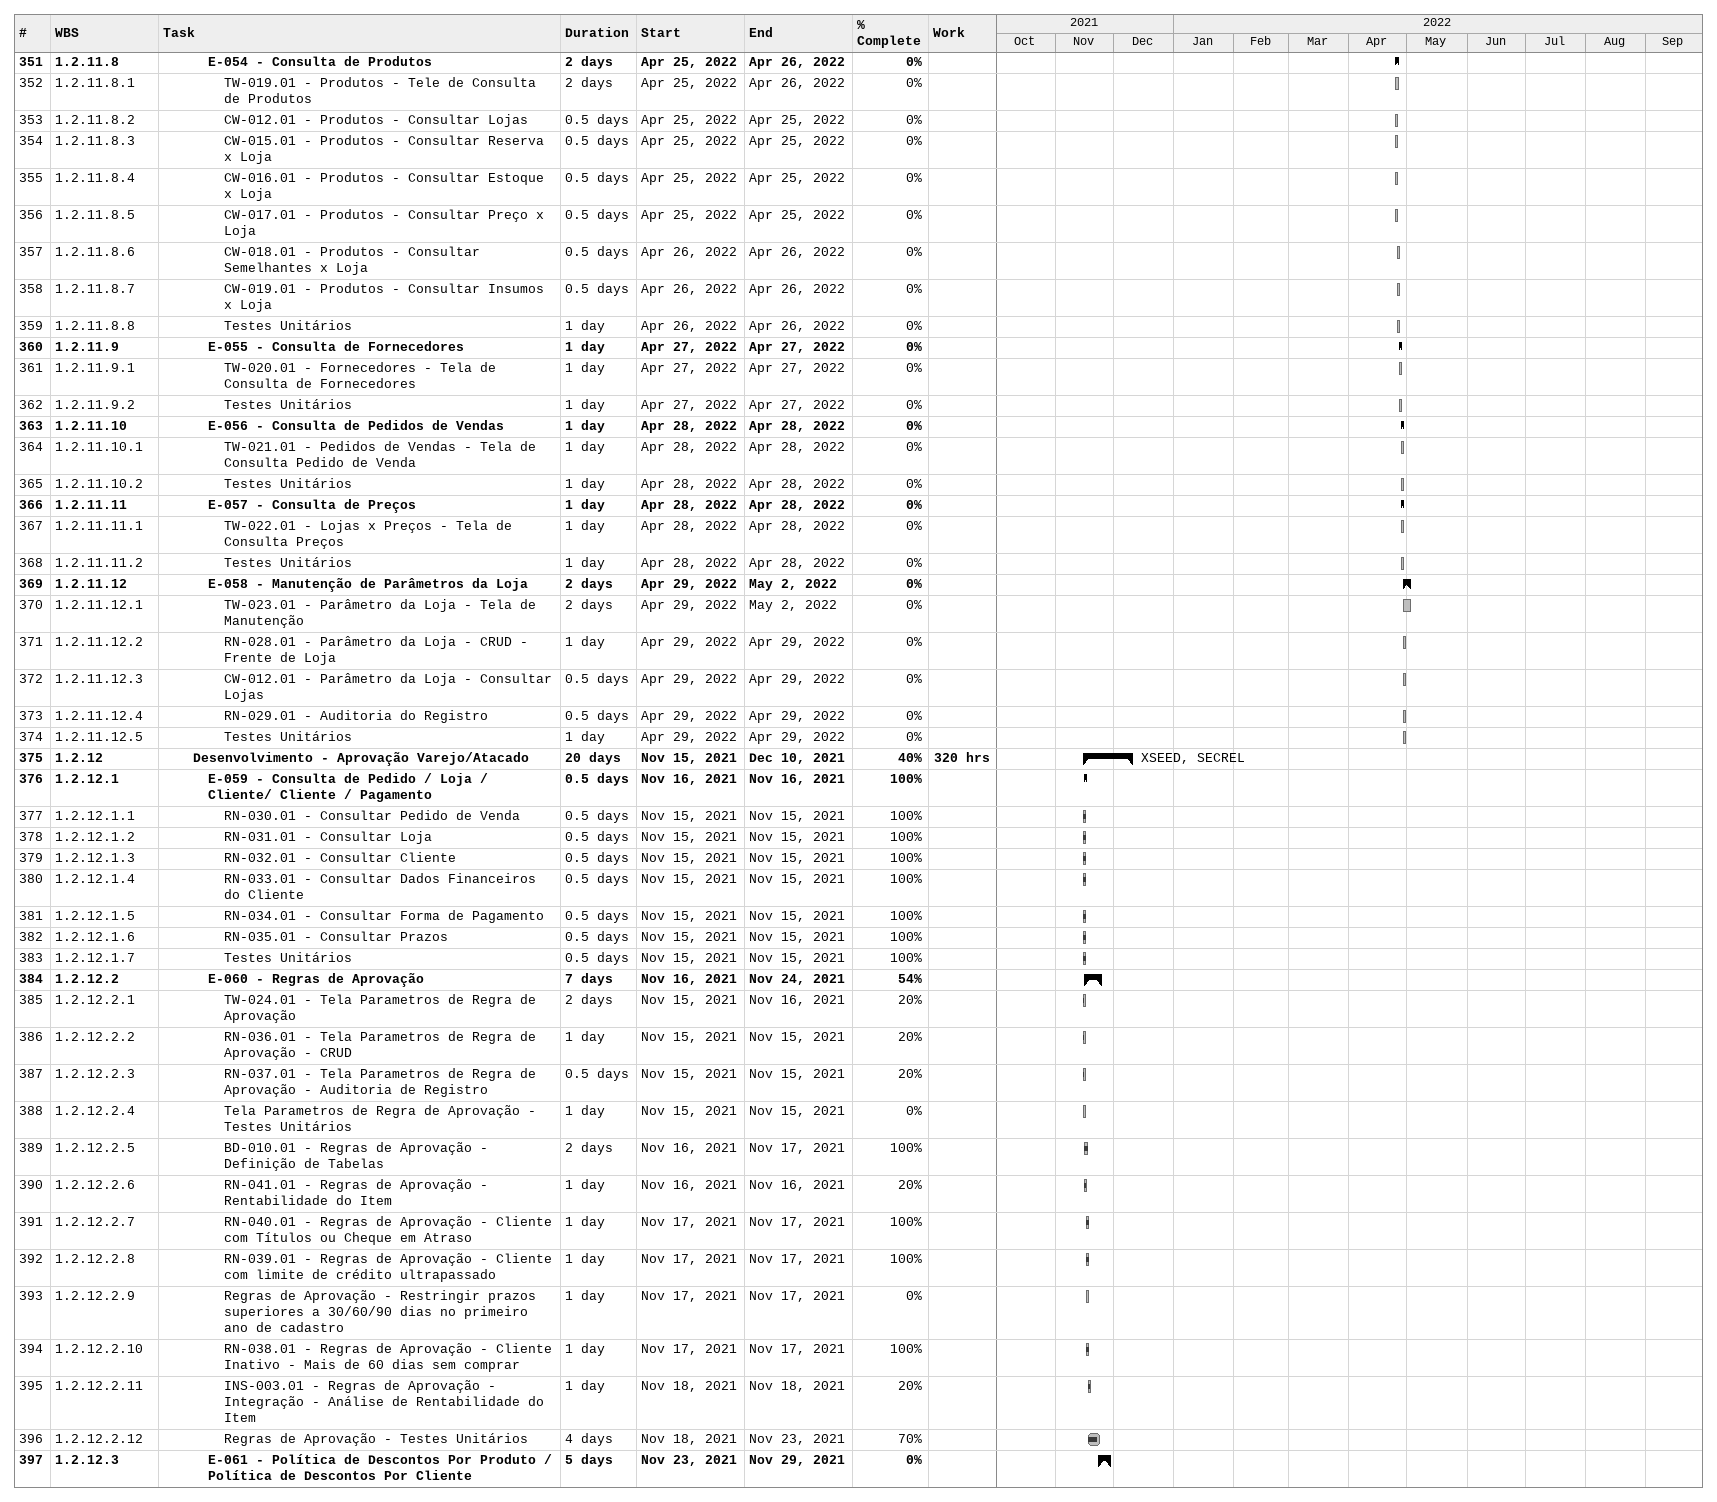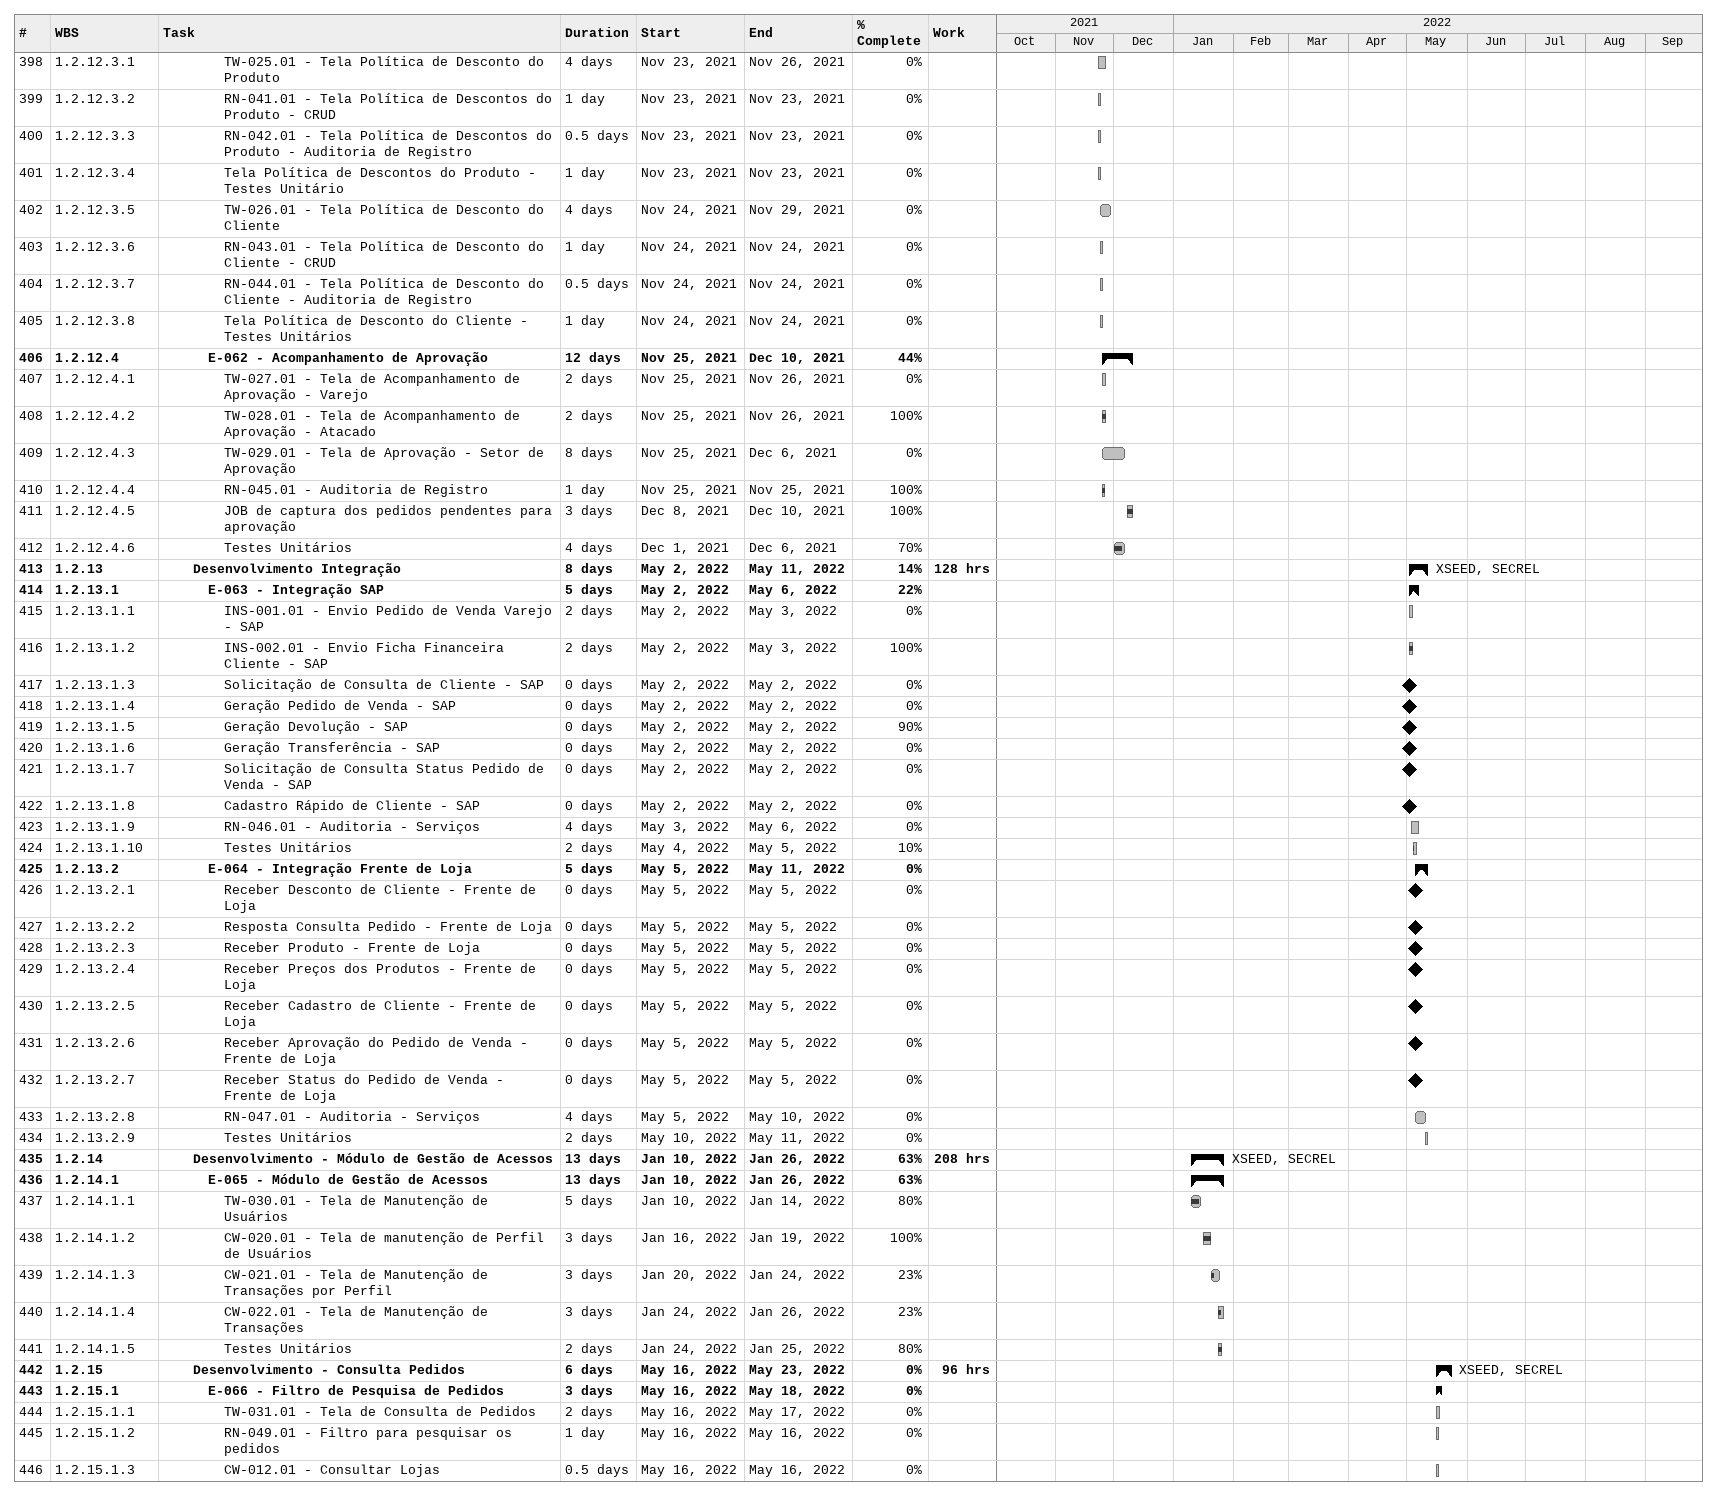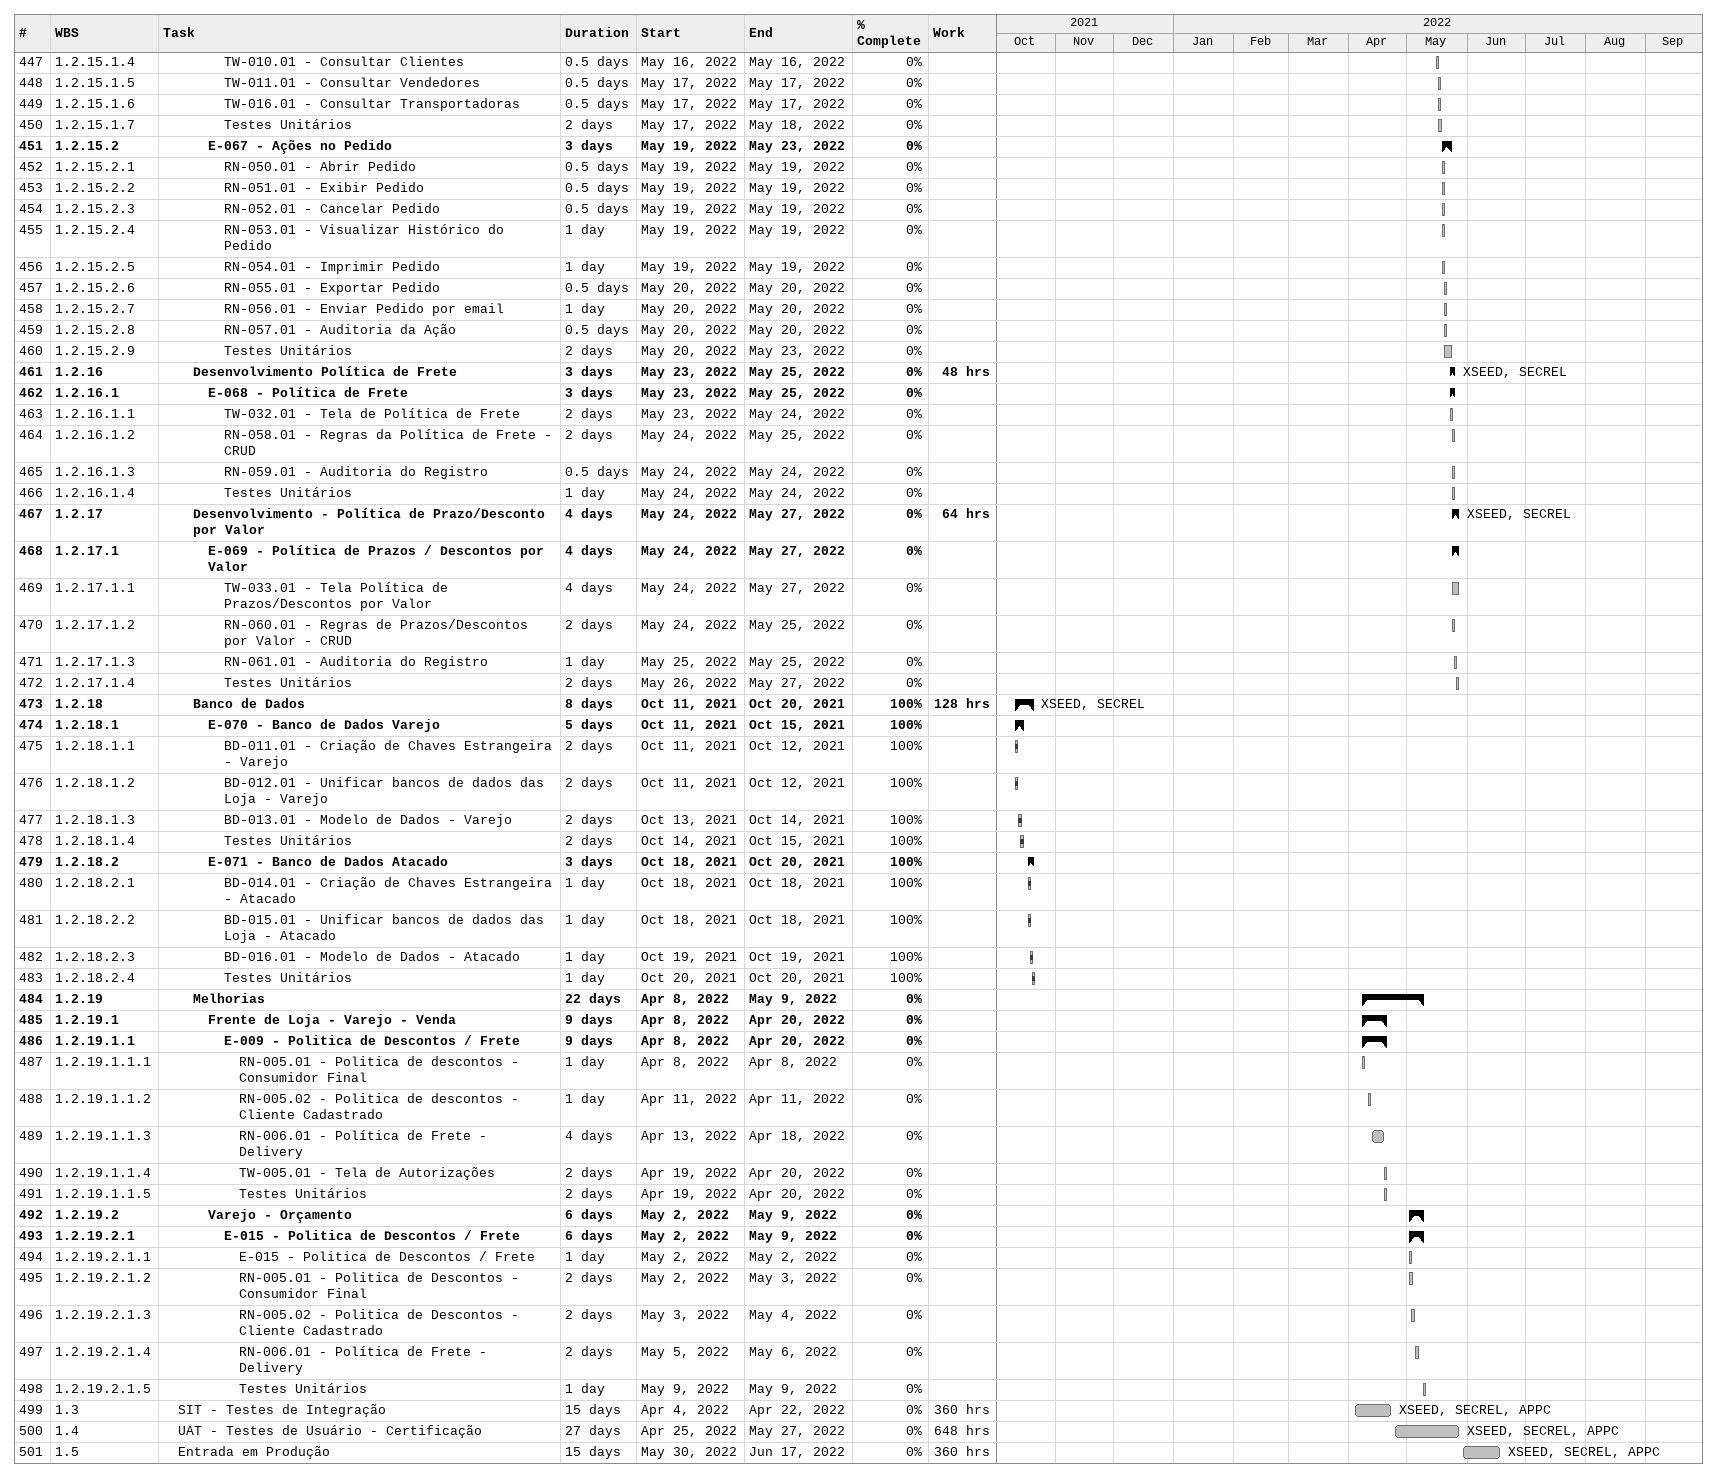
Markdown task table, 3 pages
| ID | WBS | Task | Duration | Start | Finish | Resources | % complete | Work (h) |
|---|---|---|---|---|---|---|---|---|
| 351 | 1.2.11.8 | **E-054 - Consulta de Produtos** | 2d | 2022-04-25 | 2022-04-26 |  | 0 |  |
| 352 | 1.2.11.8.1 | TW-019.01 - Produtos - Tele de Consulta de Produtos | 2d | 2022-04-25 | 2022-04-26 |  | 0 |  |
| 353 | 1.2.11.8.2 | CW-012.01 - Produtos - Consultar Lojas | 0.5d | 2022-04-25 | 2022-04-25 |  | 0 |  |
| 354 | 1.2.11.8.3 | CW-015.01 - Produtos - Consultar Reserva x Loja | 0.5d | 2022-04-25 | 2022-04-25 |  | 0 |  |
| 355 | 1.2.11.8.4 | CW-016.01 - Produtos - Consultar Estoque x Loja | 0.5d | 2022-04-25 | 2022-04-25 |  | 0 |  |
| 356 | 1.2.11.8.5 | CW-017.01 - Produtos - Consultar Preço x Loja | 0.5d | 2022-04-25 | 2022-04-25 |  | 0 |  |
| 357 | 1.2.11.8.6 | CW-018.01 - Produtos - Consultar Semelhantes x Loja | 0.5d | 2022-04-26 | 2022-04-26 |  | 0 |  |
| 358 | 1.2.11.8.7 | CW-019.01 - Produtos - Consultar Insumos x Loja | 0.5d | 2022-04-26 | 2022-04-26 |  | 0 |  |
| 359 | 1.2.11.8.8 | Testes Unitários | 1d | 2022-04-26 | 2022-04-26 |  | 0 |  |
| 360 | 1.2.11.9 | **E-055 - Consulta de Fornecedores** | 1d | 2022-04-27 | 2022-04-27 |  | 0 |  |
| 361 | 1.2.11.9.1 | TW-020.01 - Fornecedores - Tela de Consulta de Fornecedores | 1d | 2022-04-27 | 2022-04-27 |  | 0 |  |
| 362 | 1.2.11.9.2 | Testes Unitários | 1d | 2022-04-27 | 2022-04-27 |  | 0 |  |
| 363 | 1.2.11.10 | **E-056 - Consulta de Pedidos de Vendas** | 1d | 2022-04-28 | 2022-04-28 |  | 0 |  |
| 364 | 1.2.11.10.1 | TW-021.01 - Pedidos de Vendas - Tela de Consulta Pedido de Venda | 1d | 2022-04-28 | 2022-04-28 |  | 0 |  |
| 365 | 1.2.11.10.2 | Testes Unitários | 1d | 2022-04-28 | 2022-04-28 |  | 0 |  |
| 366 | 1.2.11.11 | **E-057 - Consulta de Preços** | 1d | 2022-04-28 | 2022-04-28 |  | 0 |  |
| 367 | 1.2.11.11.1 | TW-022.01 - Lojas x Preços - Tela de Consulta Preços | 1d | 2022-04-28 | 2022-04-28 |  | 0 |  |
| 368 | 1.2.11.11.2 | Testes Unitários | 1d | 2022-04-28 | 2022-04-28 |  | 0 |  |
| 369 | 1.2.11.12 | **E-058 - Manutenção de Parâmetros da Loja** | 2d | 2022-04-29 | 2022-05-02 |  | 0 |  |
| 370 | 1.2.11.12.1 | TW-023.01 - Parâmetro da Loja - Tela de Manutenção | 2d | 2022-04-29 | 2022-05-02 |  | 0 |  |
| 371 | 1.2.11.12.2 | RN-028.01 - Parâmetro da Loja - CRUD - Frente de Loja | 1d | 2022-04-29 | 2022-04-29 |  | 0 |  |
| 372 | 1.2.11.12.3 | CW-012.01 - Parâmetro da Loja - Consultar Lojas | 0.5d | 2022-04-29 | 2022-04-29 |  | 0 |  |
| 373 | 1.2.11.12.4 | RN-029.01 - Auditoria do Registro | 0.5d | 2022-04-29 | 2022-04-29 |  | 0 |  |
| 374 | 1.2.11.12.5 | Testes Unitários | 1d | 2022-04-29 | 2022-04-29 |  | 0 |  |
| 375 | 1.2.12 | **Desenvolvimento - Aprovação Varejo/Atacado** | 20d | 2021-11-15 | 2021-12-10 | XSEED, SECREL | 40 | 320 |
| 376 | 1.2.12.1 | **E-059 - Consulta de Pedido / Loja / Cliente/ Cliente / Pagamento** | 0.5d | 2021-11-16 | 2021-11-16 |  | 100 |  |
| 377 | 1.2.12.1.1 | RN-030.01 - Consultar Pedido de Venda | 0.5d | 2021-11-15 | 2021-11-15 |  | 100 |  |
| 378 | 1.2.12.1.2 | RN-031.01 - Consultar Loja | 0.5d | 2021-11-15 | 2021-11-15 |  | 100 |  |
| 379 | 1.2.12.1.3 | RN-032.01 - Consultar Cliente | 0.5d | 2021-11-15 | 2021-11-15 |  | 100 |  |
| 380 | 1.2.12.1.4 | RN-033.01 - Consultar Dados Financeiros do Cliente | 0.5d | 2021-11-15 | 2021-11-15 |  | 100 |  |
| 381 | 1.2.12.1.5 | RN-034.01 - Consultar Forma de Pagamento | 0.5d | 2021-11-15 | 2021-11-15 |  | 100 |  |
| 382 | 1.2.12.1.6 | RN-035.01 - Consultar Prazos | 0.5d | 2021-11-15 | 2021-11-15 |  | 100 |  |
| 383 | 1.2.12.1.7 | Testes Unitários | 0.5d | 2021-11-15 | 2021-11-15 |  | 100 |  |
| 384 | 1.2.12.2 | **E-060 - Regras de Aprovação** | 7d | 2021-11-16 | 2021-11-24 |  | 54 |  |
| 385 | 1.2.12.2.1 | TW-024.01 - Tela Parametros de Regra de Aprovação | 2d | 2021-11-15 | 2021-11-16 |  | 20 |  |
| 386 | 1.2.12.2.2 | RN-036.01 - Tela Parametros de Regra de Aprovação - CRUD | 1d | 2021-11-15 | 2021-11-15 |  | 20 |  |
| 387 | 1.2.12.2.3 | RN-037.01 - Tela Parametros de Regra de Aprovação - Auditoria de Registro | 0.5d | 2021-11-15 | 2021-11-15 |  | 20 |  |
| 388 | 1.2.12.2.4 | Tela Parametros de Regra de Aprovação - Testes Unitários | 1d | 2021-11-15 | 2021-11-15 |  | 0 |  |
| 389 | 1.2.12.2.5 | BD-010.01 - Regras de Aprovação - Definição de Tabelas | 2d | 2021-11-16 | 2021-11-17 |  | 100 |  |
| 390 | 1.2.12.2.6 | RN-041.01 - Regras de Aprovação - Rentabilidade do Item | 1d | 2021-11-16 | 2021-11-16 |  | 20 |  |
| 391 | 1.2.12.2.7 | RN-040.01 - Regras de Aprovação - Cliente com Títulos ou Cheque em Atraso | 1d | 2021-11-17 | 2021-11-17 |  | 100 |  |
| 392 | 1.2.12.2.8 | RN-039.01 - Regras de Aprovação - Cliente com limite de crédito ultrapassado | 1d | 2021-11-17 | 2021-11-17 |  | 100 |  |
| 393 | 1.2.12.2.9 | Regras de Aprovação - Restringir prazos superiores a 30/60/90 dias no primeiro ano de cadastro | 1d | 2021-11-17 | 2021-11-17 |  | 0 |  |
| 394 | 1.2.12.2.10 | RN-038.01 - Regras de Aprovação - Cliente Inativo - Mais de 60 dias sem comprar | 1d | 2021-11-17 | 2021-11-17 |  | 100 |  |
| 395 | 1.2.12.2.11 | INS-003.01 - Regras de Aprovação - Integração - Análise de Rentabilidade do Item | 1d | 2021-11-18 | 2021-11-18 |  | 20 |  |
| 396 | 1.2.12.2.12 | Regras de Aprovação - Testes Unitários | 4d | 2021-11-18 | 2021-11-23 |  | 70 |  |
| 397 | 1.2.12.3 | **E-061 - Política de Descontos Por Produto / Política de Descontos Por Cliente** | 5d | 2021-11-23 | 2021-11-29 |  | 0 |  |
| 398 | 1.2.12.3.1 | TW-025.01 - Tela Política de Desconto do Produto | 4d | 2021-11-23 | 2021-11-26 |  | 0 |  |
| 399 | 1.2.12.3.2 | RN-041.01 - Tela Política de Descontos do Produto - CRUD | 1d | 2021-11-23 | 2021-11-23 |  | 0 |  |
| 400 | 1.2.12.3.3 | RN-042.01 - Tela Política de Descontos do Produto - Auditoria de Registro | 0.5d | 2021-11-23 | 2021-11-23 |  | 0 |  |
| 401 | 1.2.12.3.4 | Tela Política de Descontos do Produto - Testes Unitário | 1d | 2021-11-23 | 2021-11-23 |  | 0 |  |
| 402 | 1.2.12.3.5 | TW-026.01 - Tela Política de Desconto do Cliente | 4d | 2021-11-24 | 2021-11-29 |  | 0 |  |
| 403 | 1.2.12.3.6 | RN-043.01 - Tela Política de Desconto do Cliente - CRUD | 1d | 2021-11-24 | 2021-11-24 |  | 0 |  |
| 404 | 1.2.12.3.7 | RN-044.01 - Tela Política de Desconto do Cliente - Auditoria de Registro | 0.5d | 2021-11-24 | 2021-11-24 |  | 0 |  |
| 405 | 1.2.12.3.8 | Tela Política de Desconto do Cliente - Testes Unitários | 1d | 2021-11-24 | 2021-11-24 |  | 0 |  |
| 406 | 1.2.12.4 | **E-062 - Acompanhamento de Aprovação** | 12d | 2021-11-25 | 2021-12-10 |  | 44 |  |
| 407 | 1.2.12.4.1 | TW-027.01 - Tela de Acompanhamento de Aprovação - Varejo | 2d | 2021-11-25 | 2021-11-26 |  | 0 |  |
| 408 | 1.2.12.4.2 | TW-028.01 - Tela de Acompanhamento de Aprovação - Atacado | 2d | 2021-11-25 | 2021-11-26 |  | 100 |  |
| 409 | 1.2.12.4.3 | TW-029.01 - Tela de Aprovação - Setor de Aprovação | 8d | 2021-11-25 | 2021-12-06 |  | 0 |  |
| 410 | 1.2.12.4.4 | RN-045.01 - Auditoria de Registro | 1d | 2021-11-25 | 2021-11-25 |  | 100 |  |
| 411 | 1.2.12.4.5 | JOB de captura dos pedidos pendentes para aprovação | 3d | 2021-12-08 | 2021-12-10 |  | 100 |  |
| 412 | 1.2.12.4.6 | Testes Unitários | 4d | 2021-12-01 | 2021-12-06 |  | 70 |  |
| 413 | 1.2.13 | **Desenvolvimento Integração** | 8d | 2022-05-02 | 2022-05-11 | XSEED, SECREL | 14 | 128 |
| 414 | 1.2.13.1 | **E-063 - Integração SAP** | 5d | 2022-05-02 | 2022-05-06 |  | 22 |  |
| 415 | 1.2.13.1.1 | INS-001.01 - Envio Pedido de Venda Varejo - SAP | 2d | 2022-05-02 | 2022-05-03 |  | 0 |  |
| 416 | 1.2.13.1.2 | INS-002.01 - Envio Ficha Financeira Cliente - SAP | 2d | 2022-05-02 | 2022-05-03 |  | 100 |  |
| 417 | 1.2.13.1.3 | Solicitação de Consulta de Cliente - SAP | 0d | 2022-05-02 | 2022-05-02 |  | 0 |  |
| 418 | 1.2.13.1.4 | Geração Pedido de Venda - SAP | 0d | 2022-05-02 | 2022-05-02 |  | 0 |  |
| 419 | 1.2.13.1.5 | Geração Devolução - SAP | 0d | 2022-05-02 | 2022-05-02 |  | 90 |  |
| 420 | 1.2.13.1.6 | Geração Transferência - SAP | 0d | 2022-05-02 | 2022-05-02 |  | 0 |  |
| 421 | 1.2.13.1.7 | Solicitação de Consulta Status Pedido de Venda - SAP | 0d | 2022-05-02 | 2022-05-02 |  | 0 |  |
| 422 | 1.2.13.1.8 | Cadastro Rápido de Cliente - SAP | 0d | 2022-05-02 | 2022-05-02 |  | 0 |  |
| 423 | 1.2.13.1.9 | RN-046.01 - Auditoria - Serviços | 4d | 2022-05-03 | 2022-05-06 |  | 0 |  |
| 424 | 1.2.13.1.10 | Testes Unitários | 2d | 2022-05-04 | 2022-05-05 |  | 10 |  |
| 425 | 1.2.13.2 | **E-064 - Integração Frente de Loja** | 5d | 2022-05-05 | 2022-05-11 |  | 0 |  |
| 426 | 1.2.13.2.1 | Receber Desconto de Cliente - Frente de Loja | 0d | 2022-05-05 | 2022-05-05 |  | 0 |  |
| 427 | 1.2.13.2.2 | Resposta Consulta Pedido - Frente de Loja | 0d | 2022-05-05 | 2022-05-05 |  | 0 |  |
| 428 | 1.2.13.2.3 | Receber Produto - Frente de Loja | 0d | 2022-05-05 | 2022-05-05 |  | 0 |  |
| 429 | 1.2.13.2.4 | Receber Preços dos Produtos - Frente de Loja | 0d | 2022-05-05 | 2022-05-05 |  | 0 |  |
| 430 | 1.2.13.2.5 | Receber Cadastro de Cliente - Frente de Loja | 0d | 2022-05-05 | 2022-05-05 |  | 0 |  |
| 431 | 1.2.13.2.6 | Receber Aprovação do Pedido de Venda - Frente de Loja | 0d | 2022-05-05 | 2022-05-05 |  | 0 |  |
| 432 | 1.2.13.2.7 | Receber Status do Pedido de Venda - Frente de Loja | 0d | 2022-05-05 | 2022-05-05 |  | 0 |  |
| 433 | 1.2.13.2.8 | RN-047.01 - Auditoria - Serviços | 4d | 2022-05-05 | 2022-05-10 |  | 0 |  |
| 434 | 1.2.13.2.9 | Testes Unitários | 2d | 2022-05-10 | 2022-05-11 |  | 0 |  |
| 435 | 1.2.14 | **Desenvolvimento - Módulo de Gestão de Acessos** | 13d | 2022-01-10 | 2022-01-26 | XSEED, SECREL | 63 | 208 |
| 436 | 1.2.14.1 | **E-065 - Módulo de Gestão de Acessos** | 13d | 2022-01-10 | 2022-01-26 |  | 63 |  |
| 437 | 1.2.14.1.1 | TW-030.01 - Tela de Manutenção de Usuários | 5d | 2022-01-10 | 2022-01-14 |  | 80 |  |
| 438 | 1.2.14.1.2 | CW-020.01 - Tela de manutenção de Perfil de Usuários | 3d | 2022-01-16 | 2022-01-19 |  | 100 |  |
| 439 | 1.2.14.1.3 | CW-021.01 - Tela de Manutenção de Transações por Perfil | 3d | 2022-01-20 | 2022-01-24 |  | 23 |  |
| 440 | 1.2.14.1.4 | CW-022.01 - Tela de Manutenção de Transações | 3d | 2022-01-24 | 2022-01-26 |  | 23 |  |
| 441 | 1.2.14.1.5 | Testes Unitários | 2d | 2022-01-24 | 2022-01-25 |  | 80 |  |
| 442 | 1.2.15 | **Desenvolvimento - Consulta Pedidos** | 6d | 2022-05-16 | 2022-05-23 | XSEED, SECREL | 0 | 96 |
| 443 | 1.2.15.1 | **E-066 - Filtro de Pesquisa de Pedidos** | 3d | 2022-05-16 | 2022-05-18 |  | 0 |  |
| 444 | 1.2.15.1.1 | TW-031.01 - Tela de Consulta de Pedidos | 2d | 2022-05-16 | 2022-05-17 |  | 0 |  |
| 445 | 1.2.15.1.2 | RN-049.01 - Filtro para pesquisar os pedidos | 1d | 2022-05-16 | 2022-05-16 |  | 0 |  |
| 446 | 1.2.15.1.3 | CW-012.01 - Consultar Lojas | 0.5d | 2022-05-16 | 2022-05-16 |  | 0 |  |
| 447 | 1.2.15.1.4 | TW-010.01 - Consultar Clientes | 0.5d | 2022-05-16 | 2022-05-16 |  | 0 |  |
| 448 | 1.2.15.1.5 | TW-011.01 - Consultar Vendedores | 0.5d | 2022-05-17 | 2022-05-17 |  | 0 |  |
| 449 | 1.2.15.1.6 | TW-016.01 - Consultar Transportadoras | 0.5d | 2022-05-17 | 2022-05-17 |  | 0 |  |
| 450 | 1.2.15.1.7 | Testes Unitários | 2d | 2022-05-17 | 2022-05-18 |  | 0 |  |
| 451 | 1.2.15.2 | **E-067 - Ações no Pedido** | 3d | 2022-05-19 | 2022-05-23 |  | 0 |  |
| 452 | 1.2.15.2.1 | RN-050.01 - Abrir Pedido | 0.5d | 2022-05-19 | 2022-05-19 |  | 0 |  |
| 453 | 1.2.15.2.2 | RN-051.01 - Exibir Pedido | 0.5d | 2022-05-19 | 2022-05-19 |  | 0 |  |
| 454 | 1.2.15.2.3 | RN-052.01 - Cancelar Pedido | 0.5d | 2022-05-19 | 2022-05-19 |  | 0 |  |
| 455 | 1.2.15.2.4 | RN-053.01 - Visualizar Histórico do Pedido | 1d | 2022-05-19 | 2022-05-19 |  | 0 |  |
| 456 | 1.2.15.2.5 | RN-054.01 - Imprimir Pedido | 1d | 2022-05-19 | 2022-05-19 |  | 0 |  |
| 457 | 1.2.15.2.6 | RN-055.01 - Exportar Pedido | 0.5d | 2022-05-20 | 2022-05-20 |  | 0 |  |
| 458 | 1.2.15.2.7 | RN-056.01 - Enviar Pedido por email | 1d | 2022-05-20 | 2022-05-20 |  | 0 |  |
| 459 | 1.2.15.2.8 | RN-057.01 - Auditoria da Ação | 0.5d | 2022-05-20 | 2022-05-20 |  | 0 |  |
| 460 | 1.2.15.2.9 | Testes Unitários | 2d | 2022-05-20 | 2022-05-23 |  | 0 |  |
| 461 | 1.2.16 | **Desenvolvimento Política de Frete** | 3d | 2022-05-23 | 2022-05-25 | XSEED, SECREL | 0 | 48 |
| 462 | 1.2.16.1 | **E-068 - Política de Frete** | 3d | 2022-05-23 | 2022-05-25 |  | 0 |  |
| 463 | 1.2.16.1.1 | TW-032.01 - Tela de Política de Frete | 2d | 2022-05-23 | 2022-05-24 |  | 0 |  |
| 464 | 1.2.16.1.2 | RN-058.01 - Regras da Política de Frete - CRUD | 2d | 2022-05-24 | 2022-05-25 |  | 0 |  |
| 465 | 1.2.16.1.3 | RN-059.01 - Auditoria do Registro | 0.5d | 2022-05-24 | 2022-05-24 |  | 0 |  |
| 466 | 1.2.16.1.4 | Testes Unitários | 1d | 2022-05-24 | 2022-05-24 |  | 0 |  |
| 467 | 1.2.17 | **Desenvolvimento - Política de Prazo/Desconto por Valor** | 4d | 2022-05-24 | 2022-05-27 | XSEED, SECREL | 0 | 64 |
| 468 | 1.2.17.1 | **E-069 - Política de Prazos / Descontos por Valor** | 4d | 2022-05-24 | 2022-05-27 |  | 0 |  |
| 469 | 1.2.17.1.1 | TW-033.01 - Tela Política de Prazos/Descontos por Valor | 4d | 2022-05-24 | 2022-05-27 |  | 0 |  |
| 470 | 1.2.17.1.2 | RN-060.01 - Regras de Prazos/Descontos por Valor - CRUD | 2d | 2022-05-24 | 2022-05-25 |  | 0 |  |
| 471 | 1.2.17.1.3 | RN-061.01 - Auditoria do Registro | 1d | 2022-05-25 | 2022-05-25 |  | 0 |  |
| 472 | 1.2.17.1.4 | Testes Unitários | 2d | 2022-05-26 | 2022-05-27 |  | 0 |  |
| 473 | 1.2.18 | **Banco de Dados** | 8d | 2021-10-11 | 2021-10-20 | XSEED, SECREL | 100 | 128 |
| 474 | 1.2.18.1 | **E-070 - Banco de Dados Varejo** | 5d | 2021-10-11 | 2021-10-15 |  | 100 |  |
| 475 | 1.2.18.1.1 | BD-011.01 - Criação de Chaves Estrangeira - Varejo | 2d | 2021-10-11 | 2021-10-12 |  | 100 |  |
| 476 | 1.2.18.1.2 | BD-012.01 - Unificar bancos de dados das Loja - Varejo | 2d | 2021-10-11 | 2021-10-12 |  | 100 |  |
| 477 | 1.2.18.1.3 | BD-013.01 - Modelo de Dados - Varejo | 2d | 2021-10-13 | 2021-10-14 |  | 100 |  |
| 478 | 1.2.18.1.4 | Testes Unitários | 2d | 2021-10-14 | 2021-10-15 |  | 100 |  |
| 479 | 1.2.18.2 | **E-071 - Banco de Dados Atacado** | 3d | 2021-10-18 | 2021-10-20 |  | 100 |  |
| 480 | 1.2.18.2.1 | BD-014.01 - Criação de Chaves Estrangeira - Atacado | 1d | 2021-10-18 | 2021-10-18 |  | 100 |  |
| 481 | 1.2.18.2.2 | BD-015.01 - Unificar bancos de dados das Loja - Atacado | 1d | 2021-10-18 | 2021-10-18 |  | 100 |  |
| 482 | 1.2.18.2.3 | BD-016.01 - Modelo de Dados - Atacado | 1d | 2021-10-19 | 2021-10-19 |  | 100 |  |
| 483 | 1.2.18.2.4 | Testes Unitários | 1d | 2021-10-20 | 2021-10-20 |  | 100 |  |
| 484 | 1.2.19 | **Melhorias** | 22d | 2022-04-08 | 2022-05-09 |  | 0 |  |
| 485 | 1.2.19.1 | **Frente de Loja - Varejo - Venda** | 9d | 2022-04-08 | 2022-04-20 |  | 0 |  |
| 486 | 1.2.19.1.1 | **E-009 - Politica de Descontos / Frete** | 9d | 2022-04-08 | 2022-04-20 |  | 0 |  |
| 487 | 1.2.19.1.1.1 | RN-005.01 - Politica de descontos - Consumidor Final | 1d | 2022-04-08 | 2022-04-08 |  | 0 |  |
| 488 | 1.2.19.1.1.2 | RN-005.02 - Politica de descontos - Cliente Cadastrado | 1d | 2022-04-11 | 2022-04-11 |  | 0 |  |
| 489 | 1.2.19.1.1.3 | RN-006.01 - Política de Frete - Delivery | 4d | 2022-04-13 | 2022-04-18 |  | 0 |  |
| 490 | 1.2.19.1.1.4 | TW-005.01 - Tela de Autorizações | 2d | 2022-04-19 | 2022-04-20 |  | 0 |  |
| 491 | 1.2.19.1.1.5 | Testes Unitários | 2d | 2022-04-19 | 2022-04-20 |  | 0 |  |
| 492 | 1.2.19.2 | **Varejo - Orçamento** | 6d | 2022-05-02 | 2022-05-09 |  | 0 |  |
| 493 | 1.2.19.2.1 | **E-015 - Politica de Descontos / Frete** | 6d | 2022-05-02 | 2022-05-09 |  | 0 |  |
| 494 | 1.2.19.2.1.1 | E-015 - Politica de Descontos / Frete | 1d | 2022-05-02 | 2022-05-02 |  | 0 |  |
| 495 | 1.2.19.2.1.2 | RN-005.01 - Politica de Descontos - Consumidor Final | 2d | 2022-05-02 | 2022-05-03 |  | 0 |  |
| 496 | 1.2.19.2.1.3 | RN-005.02 - Politica de Descontos - Cliente Cadastrado | 2d | 2022-05-03 | 2022-05-04 |  | 0 |  |
| 497 | 1.2.19.2.1.4 | RN-006.01 - Política de Frete - Delivery | 2d | 2022-05-05 | 2022-05-06 |  | 0 |  |
| 498 | 1.2.19.2.1.5 | Testes Unitários | 1d | 2022-05-09 | 2022-05-09 |  | 0 |  |
| 499 | 1.3 | SIT - Testes de Integração | 15d | 2022-04-04 | 2022-04-22 | XSEED, SECREL, APPC | 0 | 360 |
| 500 | 1.4 | UAT - Testes de Usuário - Certificação | 27d | 2022-04-25 | 2022-05-27 | XSEED, SECREL, APPC | 0 | 648 |
| 501 | 1.5 | Entrada em Produção | 15d | 2022-05-30 | 2022-06-17 | XSEED, SECREL, APPC | 0 | 360 |
